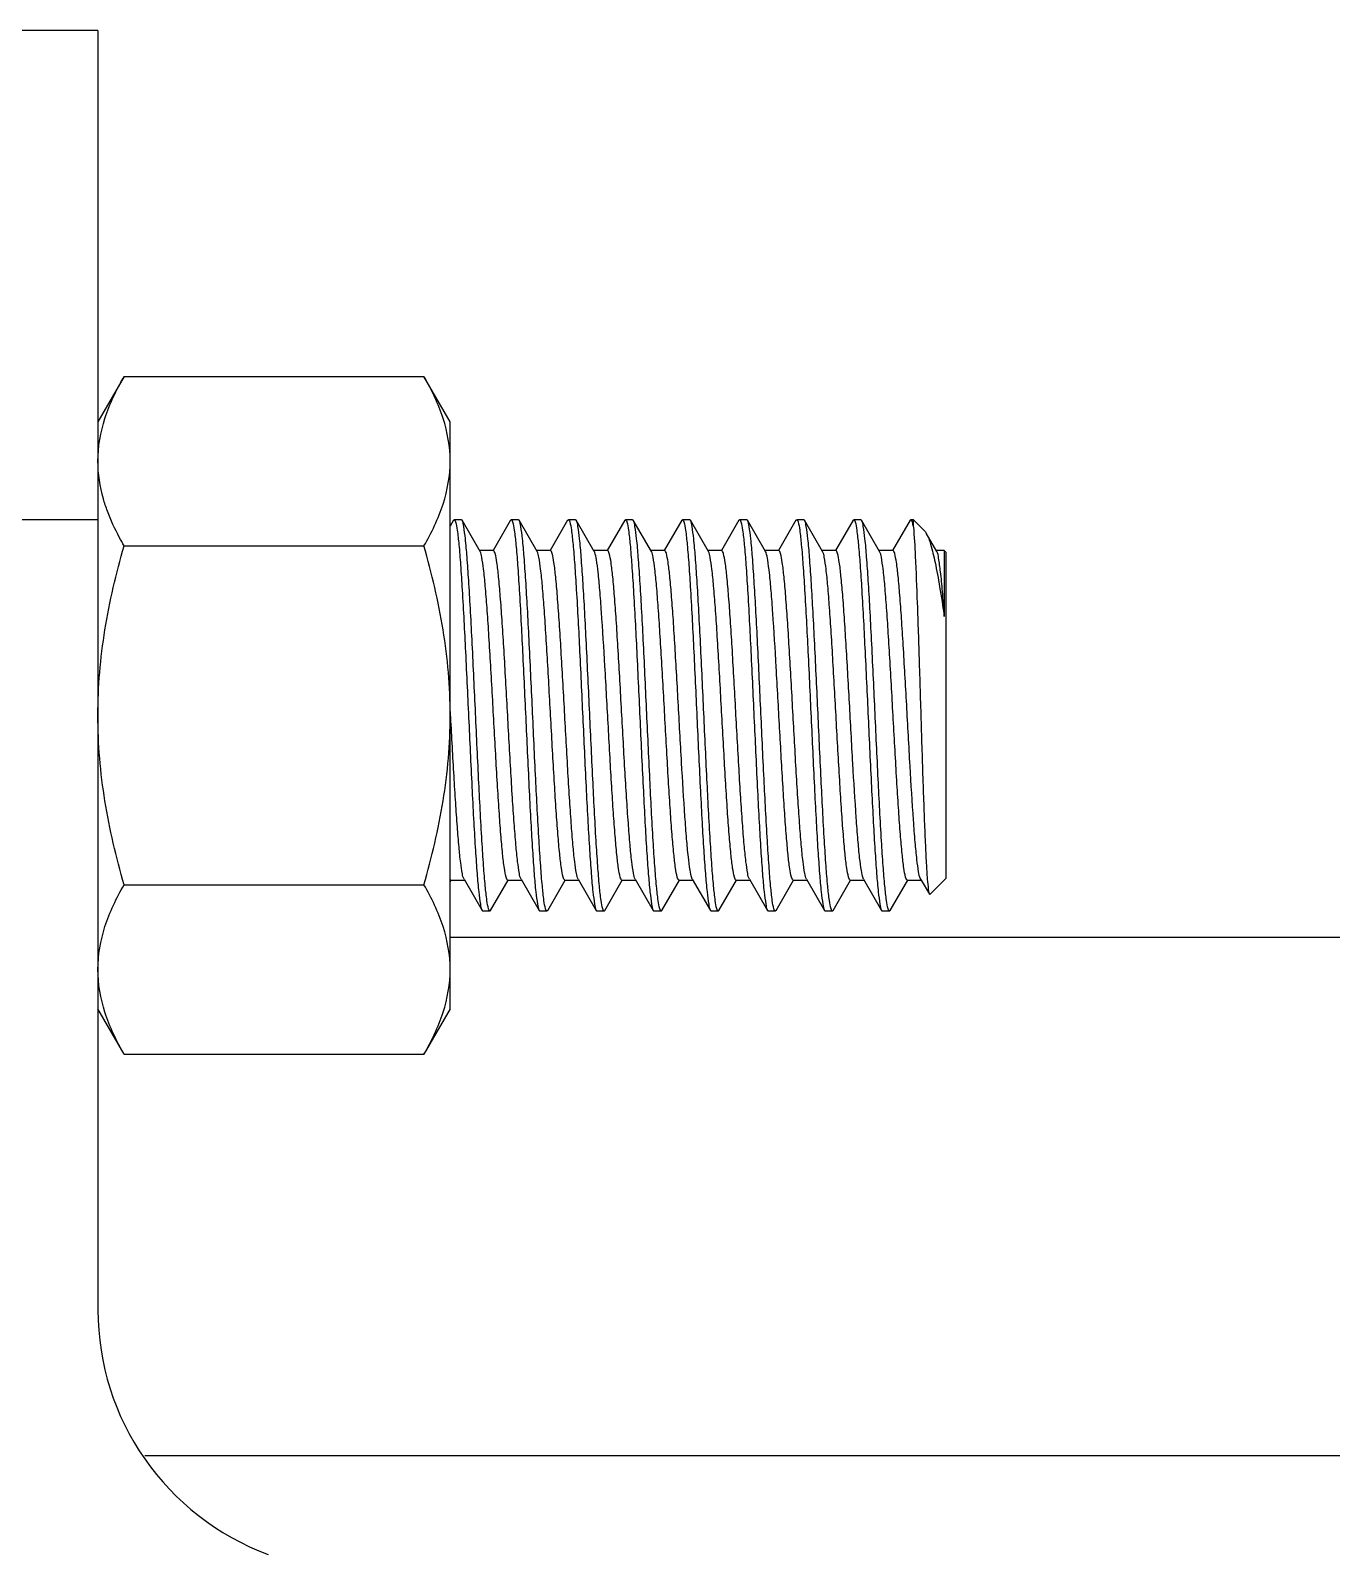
# Model space of a CAD drawing. Extents: x 4995099 to 5303443, y 4627657 to 4889583.
# Drawn here: x 5021690 to 5022269, y 4731800 to 4732478 of the extents above; entities that cross this region are included whole.
import ezdxf

# ---------------------------------------------------------------- set-up
doc = ezdxf.new("R2010")
doc.units = 0
doc.header["$LTSCALE"] = 1000
doc.header["$MEASUREMENT"] = 0
doc.layers.get('0').update_dxf_attribs({"color": 4, "linetype": 'CONTINUOUS'})

msp = doc.modelspace()

# ---------------------------------------------------------------- linework, layer by layer
at = {"linetype": 'Continuous'}
for p, q in [((5021719.96, 4732478.34), (5021632.84, 4732478.34)), ((5021719.96, 4732478.34), (5021719.96, 4731908.73)), ((5021731.62, 4732324.29), (5021719.96, 4732304.07)), ((5021731.62, 4732324.29), (5021865.1, 4732324.29)), ((5021876.77, 4732304.07), (5021865.1, 4732324.29)), ((5021876.77, 4732042.77), (5021876.77, 4732304.07)), ((5021719.96, 4732260.54), (5021632.84, 4732260.54)), ((5021878.25, 4732260.26), (5021876.77, 4732257.7)), ((5021878.25, 4732260.26), (5021878.58, 4732260.54)), ((5021881.76, 4732260.54), (5021878.58, 4732260.54)), ((5021881.76, 4732260.54), (5021878.58, 4732260.54)), ((5021878.58, 4732260.54), (5021878.63, 4732260.54)), ((5021882.08, 4732260.26), (5021881.76, 4732260.54)), ((5021890.1, 4732246.42), (5021882.08, 4732260.26)), ((5021903.66, 4732260.26), (5021895.88, 4732246.83)), ((5021903.66, 4732260.26), (5021903.99, 4732260.54)), ((5021907.17, 4732260.54), (5021903.99, 4732260.54)), ((5021907.17, 4732260.54), (5021903.99, 4732260.54)), ((5021903.99, 4732260.54), (5021904.04, 4732260.54)), ((5021907.49, 4732260.26), (5021907.17, 4732260.54)), ((5021915.51, 4732246.42), (5021907.49, 4732260.26)), ((5021929.07, 4732260.26), (5021921.29, 4732246.83)), ((5021929.07, 4732260.26), (5021929.4, 4732260.54)), ((5021932.58, 4732260.54), (5021929.4, 4732260.54)), ((5021932.58, 4732260.54), (5021929.4, 4732260.54)), ((5021929.4, 4732260.54), (5021929.45, 4732260.54)), ((5021932.9, 4732260.26), (5021932.58, 4732260.54)), ((5021940.92, 4732246.42), (5021932.9, 4732260.26)), ((5021954.48, 4732260.26), (5021946.7, 4732246.83)), ((5021954.48, 4732260.26), (5021954.81, 4732260.54)), ((5021957.99, 4732260.54), (5021954.81, 4732260.54)), ((5021957.99, 4732260.54), (5021954.81, 4732260.54)), ((5021954.81, 4732260.54), (5021954.86, 4732260.54)), ((5021958.31, 4732260.26), (5021957.99, 4732260.54)), ((5021966.33, 4732246.42), (5021958.31, 4732260.26)), ((5021979.89, 4732260.26), (5021972.11, 4732246.83)), ((5021979.89, 4732260.26), (5021980.22, 4732260.54)), ((5021983.4, 4732260.54), (5021980.22, 4732260.54)), ((5021983.4, 4732260.54), (5021980.22, 4732260.54)), ((5021980.22, 4732260.54), (5021980.27, 4732260.54)), ((5021983.72, 4732260.26), (5021983.4, 4732260.54)), ((5021991.74, 4732246.42), (5021983.72, 4732260.26)), ((5022005.3, 4732260.26), (5021997.52, 4732246.83)), ((5022005.3, 4732260.26), (5022005.63, 4732260.54)), ((5022008.81, 4732260.54), (5022005.63, 4732260.54)), ((5022008.81, 4732260.54), (5022005.63, 4732260.54)), ((5022005.63, 4732260.54), (5022005.68, 4732260.54)), ((5022009.13, 4732260.26), (5022008.81, 4732260.54)), ((5022017.15, 4732246.42), (5022009.13, 4732260.26)), ((5022030.71, 4732260.26), (5022022.93, 4732246.83)), ((5022030.71, 4732260.26), (5022031.04, 4732260.54)), ((5022034.22, 4732260.54), (5022031.04, 4732260.54)), ((5022034.22, 4732260.54), (5022031.04, 4732260.54)), ((5022031.04, 4732260.54), (5022031.09, 4732260.54)), ((5022034.54, 4732260.26), (5022034.22, 4732260.54)), ((5022042.56, 4732246.42), (5022034.54, 4732260.26)), ((5022056.12, 4732260.26), (5022048.34, 4732246.83)), ((5022056.12, 4732260.26), (5022056.45, 4732260.54)), ((5022059.63, 4732260.54), (5022056.45, 4732260.54)), ((5022059.63, 4732260.54), (5022056.45, 4732260.54)), ((5022056.45, 4732260.54), (5022056.5, 4732260.54)), ((5022059.95, 4732260.26), (5022059.63, 4732260.54)), ((5022067.97, 4732246.42), (5022059.95, 4732260.26)), ((5022081.53, 4732260.26), (5022073.75, 4732246.83)), ((5022081.86, 4732260.54), (5022081.53, 4732260.26)), ((5022082.96, 4732260.54), (5022081.86, 4732260.54)), ((5022087.88, 4732255.62), (5022082.96, 4732260.54)), ((5022082.96, 4732257.36), (5022082.96, 4732260.54)), ((5021731.62, 4732248.85), (5021865.1, 4732248.85)), ((5022093.38, 4732246.42), (5022088.7, 4732254.5)), ((5021896.03, 4732246.75), (5021889.91, 4732246.75)), ((5021921.44, 4732246.75), (5021915.32, 4732246.75)), ((5021946.85, 4732246.75), (5021940.73, 4732246.75)), ((5021941.12, 4732246), (5021940.92, 4732246.42)), ((5021972.26, 4732246.75), (5021966.14, 4732246.75)), ((5021997.67, 4732246.75), (5021991.55, 4732246.75)), ((5022023.08, 4732246.75), (5022016.96, 4732246.75)), ((5022017.39, 4732245.89), (5022017.15, 4732246.42)), ((5022048.49, 4732246.75), (5022042.37, 4732246.75)), ((5022073.9, 4732246.75), (5022067.78, 4732246.75)), ((5022096.75, 4732246.75), (5022093.19, 4732246.75)), ((5022097.48, 4732246.02), (5022096.75, 4732246.75)), ((5022096.75, 4732246.75), (5022096.75, 4732217.42)), ((5022097.48, 4732246.02), (5022097.48, 4732100.82)), ((5021876.97, 4732173.43), (5021876.77, 4732176.97)), ((5021877.02, 4732172.51), (5021876.97, 4732173.43)), ((5021876.77, 4732099.35), (5021877.16, 4732100.01)), ((5021877.01, 4732100.1), (5021883.13, 4732100.1)), ((5021882.93, 4732100.43), (5021890.96, 4732086.58)), ((5021894.78, 4732086.58), (5021902.57, 4732100.01)), ((5021902.42, 4732100.1), (5021908.54, 4732100.1)), ((5021908.34, 4732100.43), (5021916.37, 4732086.58)), ((5021920.19, 4732086.58), (5021927.98, 4732100.01)), ((5021927.83, 4732100.1), (5021933.95, 4732100.1)), ((5021933.75, 4732100.43), (5021941.78, 4732086.58)), ((5021945.6, 4732086.58), (5021953.39, 4732100.01)), ((5021953.24, 4732100.1), (5021959.36, 4732100.1)), ((5021959.16, 4732100.43), (5021967.19, 4732086.58)), ((5021971.01, 4732086.58), (5021978.8, 4732100.01)), ((5021978.65, 4732100.1), (5021984.77, 4732100.1)), ((5021984.57, 4732100.43), (5021992.6, 4732086.58)), ((5021996.42, 4732086.58), (5022004.21, 4732100.01)), ((5022004.06, 4732100.1), (5022010.18, 4732100.1)), ((5022009.98, 4732100.43), (5022018.01, 4732086.58)), ((5022021.83, 4732086.58), (5022029.62, 4732100.01)), ((5022029.47, 4732100.1), (5022035.59, 4732100.1)), ((5022035.39, 4732100.43), (5022043.42, 4732086.58)), ((5022047.24, 4732086.58), (5022055.03, 4732100.01)), ((5022054.88, 4732100.1), (5022061, 4732100.1)), ((5022060.8, 4732100.43), (5022060.57, 4732100.94)), ((5022060.8, 4732100.43), (5022068.83, 4732086.58)), ((5022072.65, 4732086.58), (5022080.44, 4732100.01)), ((5022080.29, 4732100.1), (5022086.41, 4732100.1)), ((5022086.21, 4732100.43), (5022086.09, 4732100.68)), ((5022086.21, 4732100.43), (5022086.41, 4732100.1)), ((5022086.41, 4732100.1), (5022090.09, 4732093.74)), ((5022097.48, 4732100.82), (5022090.31, 4732093.66)), ((5021731.62, 4732097.99), (5021865.1, 4732097.99)), ((5022090.09, 4732093.74), (5022090.31, 4732093.66)), ((5021890.96, 4732086.58), (5021891.28, 4732086.3)), ((5021894.46, 4732086.3), (5021891.28, 4732086.3)), ((5021894.46, 4732086.3), (5021891.28, 4732086.3)), ((5021894.46, 4732086.3), (5021894.41, 4732086.31)), ((5021894.78, 4732086.58), (5021894.46, 4732086.3)), ((5021916.37, 4732086.58), (5021916.69, 4732086.3)), ((5021919.87, 4732086.3), (5021916.69, 4732086.3)), ((5021919.87, 4732086.3), (5021916.69, 4732086.3)), ((5021919.87, 4732086.3), (5021919.82, 4732086.31)), ((5021920.19, 4732086.58), (5021919.87, 4732086.3)), ((5021941.78, 4732086.58), (5021942.1, 4732086.3)), ((5021945.28, 4732086.3), (5021942.1, 4732086.3)), ((5021945.28, 4732086.3), (5021942.1, 4732086.3)), ((5021945.28, 4732086.3), (5021945.23, 4732086.31)), ((5021945.6, 4732086.58), (5021945.28, 4732086.3)), ((5021967.19, 4732086.58), (5021967.51, 4732086.3)), ((5021970.69, 4732086.3), (5021967.51, 4732086.3)), ((5021970.69, 4732086.3), (5021967.51, 4732086.3)), ((5021970.69, 4732086.3), (5021970.64, 4732086.31)), ((5021971.01, 4732086.58), (5021970.69, 4732086.3)), ((5021992.6, 4732086.58), (5021992.92, 4732086.3)), ((5021996.1, 4732086.3), (5021992.92, 4732086.3)), ((5021996.1, 4732086.3), (5021992.92, 4732086.3)), ((5021996.1, 4732086.3), (5021996.05, 4732086.31)), ((5021996.42, 4732086.58), (5021996.1, 4732086.3)), ((5022018.01, 4732086.58), (5022018.33, 4732086.3)), ((5022021.51, 4732086.3), (5022018.33, 4732086.3)), ((5022021.51, 4732086.3), (5022018.33, 4732086.3)), ((5022021.51, 4732086.3), (5022021.46, 4732086.31)), ((5022021.83, 4732086.58), (5022021.51, 4732086.3)), ((5022043.42, 4732086.58), (5022043.74, 4732086.3)), ((5022046.92, 4732086.3), (5022043.74, 4732086.3)), ((5022046.92, 4732086.3), (5022043.74, 4732086.3)), ((5022046.92, 4732086.3), (5022046.87, 4732086.31)), ((5022047.24, 4732086.58), (5022046.92, 4732086.3)), ((5022068.83, 4732086.58), (5022069.15, 4732086.3)), ((5022072.33, 4732086.3), (5022069.15, 4732086.3)), ((5022072.33, 4732086.3), (5022069.15, 4732086.3)), ((5022072.33, 4732086.3), (5022072.28, 4732086.31)), ((5022072.65, 4732086.58), (5022072.33, 4732086.3)), ((5021876.77, 4732074.69), (5022308.02, 4732074.69)), ((5021731.62, 4732022.56), (5021719.96, 4732042.77)), ((5021876.77, 4732042.77), (5021865.1, 4732022.56)), ((5021731.62, 4732022.56), (5021865.1, 4732022.56)), ((5021740.81, 4731843.82), (5022308.02, 4731843.82))]:
    msp.add_line(p, q, dxfattribs=at)
for radius in [203.28, 116.16]:
    msp.add_arc((5021836.12, 4731908.73), radius, 180, 249.68249, dxfattribs=at)
for points, knots in [([(5021719.96, 4732286.57), (5021719.96, 4732293.01), (5021722.37, 4732306.33), (5021728.21, 4732318.37), (5021731.62, 4732324.29)], [0, 0, 0, 0, 0.485069, 1, 1, 1, 1]), ([(5021876.77, 4732286.57), (5021876.77, 4732293.01), (5021874.36, 4732306.33), (5021868.52, 4732318.37), (5021865.1, 4732324.29)], [0, 0, 0, 0, 0.485069, 1, 1, 1, 1]), ([(5021724.21, 4732264.33), (5021723.53, 4732266.14), (5021721.14, 4732273.32), (5021719.96, 4732280.94), (5021719.96, 4732286.57)], [0, 0, 0, 0, 0.255881, 1, 1, 1, 1]), ([(5021865.1, 4732248.85), (5021868.52, 4732254.78), (5021874.36, 4732266.81), (5021876.77, 4732280.13), (5021876.77, 4732286.57)], [0, 0, 0, 0, 0.514931, 1, 1, 1, 1]), ([(5021731.62, 4732248.85), (5021730.89, 4732250.12), (5021728.11, 4732255.12), (5021725.69, 4732260.33), (5021724.21, 4732264.33)], [0, 0, 0, 0, 0.255395, 1, 1, 1, 1]), ([(5021878.63, 4732260.54), (5021878.68, 4732260.52), (5021878.98, 4732260.29), (5021879.08, 4732259.91), (5021879.17, 4732259.61)], [0, 0, 0, 0, 0.14607, 1, 1, 1, 1]), ([(5021879.17, 4732259.61), (5021879.56, 4732258.41), (5021880.05, 4732254.99), (5021880.77, 4732248.61), (5021881.45, 4732239.72), (5021882.48, 4732223.84), (5021883.67, 4732200.53), (5021885.06, 4732170.68), (5021886.24, 4732145.32), (5021887.23, 4732126.24), (5021887.94, 4732113.95), (5021888.68, 4732103.65), (5021889.32, 4732095.6), (5021890.09, 4732090.23), (5021890.49, 4732087.39), (5021890.96, 4732086.58)], [0, 0, 0, 0, 0.021893, 0.059338, 0.11121, 0.175832, 0.33449, 0.514559, 0.692469, 0.77323, 0.844901, 0.90513, 0.951948, 0.983856, 1, 1, 1, 1]), ([(5021893.87, 4732087.23), (5021893.49, 4732088.44), (5021892.99, 4732091.85), (5021892.27, 4732098.23), (5021891.59, 4732107.11), (5021890.56, 4732122.99), (5021889.37, 4732146.3), (5021887.98, 4732176.16), (5021886.8, 4732201.52), (5021885.81, 4732220.6), (5021885.09, 4732232.89), (5021884.36, 4732243.19), (5021883.72, 4732251.24), (5021882.95, 4732256.61), (5021882.55, 4732259.45), (5021882.08, 4732260.26)], [0, 0, 0, 0, 0.02187, 0.059297, 0.111154, 0.175764, 0.334422, 0.514507, 0.692435, 0.773208, 0.844889, 0.905123, 0.951944, 0.983855, 1, 1, 1, 1]), ([(5021904.04, 4732260.54), (5021904.09, 4732260.52), (5021904.39, 4732260.29), (5021904.48, 4732259.92), (5021904.58, 4732259.62)], [0, 0, 0, 0, 0.146483, 1, 1, 1, 1]), ([(5021904.58, 4732259.62), (5021904.96, 4732258.42), (5021905.46, 4732255.01), (5021906.17, 4732248.63), (5021906.86, 4732239.75), (5021907.89, 4732223.88), (5021909.08, 4732200.57), (5021910.47, 4732170.71), (5021911.65, 4732145.34), (5021912.64, 4732126.25), (5021913.35, 4732113.96), (5021914.08, 4732103.66), (5021914.73, 4732095.61), (5021915.5, 4732090.23), (5021915.9, 4732087.39), (5021916.37, 4732086.58)], [0, 0, 0, 0, 0.021833, 0.05923, 0.111064, 0.175659, 0.33431, 0.514413, 0.692368, 0.773157, 0.844855, 0.905103, 0.951934, 0.983852, 1, 1, 1, 1]), ([(5021919.28, 4732087.23), (5021918.89, 4732088.44), (5021918.39, 4732091.86), (5021917.68, 4732098.24), (5021916.99, 4732107.13), (5021915.96, 4732123.01), (5021914.77, 4732146.31), (5021913.39, 4732176.17), (5021912.21, 4732201.53), (5021911.22, 4732220.61), (5021910.5, 4732232.9), (5021909.77, 4732243.2), (5021909.13, 4732251.24), (5021908.36, 4732256.61), (5021907.96, 4732259.45), (5021907.49, 4732260.26)], [0, 0, 0, 0, 0.02189, 0.059333, 0.111204, 0.175825, 0.334482, 0.514553, 0.692464, 0.773225, 0.844897, 0.905128, 0.951947, 0.983856, 1, 1, 1, 1]), ([(5021929.45, 4732260.54), (5021929.5, 4732260.52), (5021929.79, 4732260.3), (5021929.89, 4732259.93), (5021929.98, 4732259.64)], [0, 0, 0, 0, 0.14739, 1, 1, 1, 1]), ([(5021929.98, 4732259.64), (5021930.37, 4732258.45), (5021930.87, 4732255.05), (5021931.58, 4732248.7), (5021932.27, 4732239.83), (5021933.3, 4732223.96), (5021934.49, 4732200.65), (5021935.87, 4732170.78), (5021937.05, 4732145.4), (5021938.05, 4732126.29), (5021938.76, 4732113.99), (5021939.49, 4732103.67), (5021940.14, 4732095.62), (5021940.91, 4732090.24), (5021941.31, 4732087.39), (5021941.78, 4732086.58)], [0, 0, 0, 0, 0.021699, 0.058987, 0.110742, 0.175283, 0.333897, 0.514056, 0.692114, 0.772961, 0.844719, 0.905022, 0.951896, 0.98384, 1, 1, 1, 1]), ([(5021944.69, 4732087.22), (5021944.31, 4732088.43), (5021943.81, 4732091.84), (5021943.09, 4732098.22), (5021942.41, 4732107.1), (5021941.38, 4732122.97), (5021940.19, 4732146.28), (5021938.8, 4732176.14), (5021937.62, 4732201.51), (5021936.63, 4732220.59), (5021935.92, 4732232.89), (5021935.18, 4732243.19), (5021934.54, 4732251.24), (5021933.77, 4732256.61), (5021933.37, 4732259.45), (5021932.9, 4732260.26)], [0, 0, 0, 0, 0.021836, 0.059237, 0.111077, 0.175677, 0.334321, 0.514424, 0.692372, 0.773156, 0.844853, 0.905103, 0.951936, 0.983852, 1, 1, 1, 1]), ([(5021954.86, 4732260.54), (5021954.91, 4732260.52), (5021955.21, 4732260.29), (5021955.31, 4732259.91), (5021955.4, 4732259.62)], [0, 0, 0, 0, 0.146196, 1, 1, 1, 1]), ([(5021955.4, 4732259.62), (5021955.78, 4732258.41), (5021956.28, 4732254.99), (5021957, 4732248.61), (5021957.68, 4732239.73), (5021958.71, 4732223.85), (5021959.9, 4732200.54), (5021961.29, 4732170.68), (5021962.47, 4732145.33), (5021963.46, 4732126.24), (5021964.17, 4732113.95), (5021964.91, 4732103.65), (5021965.55, 4732095.6), (5021966.32, 4732090.23), (5021966.72, 4732087.39), (5021967.19, 4732086.58)], [0, 0, 0, 0, 0.021874, 0.059306, 0.111169, 0.175785, 0.334437, 0.514518, 0.69244, 0.773206, 0.844885, 0.905122, 0.951944, 0.983855, 1, 1, 1, 1]), ([(5021970.11, 4732087.21), (5021969.72, 4732088.4), (5021969.22, 4732091.81), (5021968.51, 4732098.16), (5021967.82, 4732107.04), (5021966.79, 4732122.91), (5021965.6, 4732146.22), (5021964.21, 4732176.09), (5021963.04, 4732201.46), (5021962.04, 4732220.56), (5021961.33, 4732232.87), (5021960.6, 4732243.18), (5021959.95, 4732251.23), (5021959.18, 4732256.61), (5021958.78, 4732259.45), (5021958.31, 4732260.26)], [0, 0, 0, 0, 0.021728, 0.059039, 0.110811, 0.175364, 0.333989, 0.514137, 0.692171, 0.773007, 0.844751, 0.905041, 0.951904, 0.983842, 1, 1, 1, 1]), ([(5021980.27, 4732260.54), (5021980.32, 4732260.52), (5021980.62, 4732260.29), (5021980.72, 4732259.91), (5021980.81, 4732259.61)], [0, 0, 0, 0, 0.146015, 1, 1, 1, 1]), ([(5021980.81, 4732259.61), (5021981.2, 4732258.4), (5021981.7, 4732254.98), (5021982.41, 4732248.6), (5021983.1, 4732239.72), (5021984.12, 4732223.83), (5021985.32, 4732200.53), (5021986.7, 4732170.67), (5021987.88, 4732145.32), (5021988.87, 4732126.24), (5021989.58, 4732113.95), (5021990.32, 4732103.65), (5021990.96, 4732095.6), (5021991.73, 4732090.23), (5021992.13, 4732087.39), (5021992.6, 4732086.58)], [0, 0, 0, 0, 0.021902, 0.059353, 0.11123, 0.175855, 0.334516, 0.514581, 0.692484, 0.773243, 0.844911, 0.905136, 0.951951, 0.983857, 1, 1, 1, 1]), ([(5021995.51, 4732087.23), (5021995.12, 4732088.44), (5021994.63, 4732091.86), (5021993.91, 4732098.24), (5021993.23, 4732107.12), (5021992.2, 4732123), (5021991, 4732146.31), (5021989.62, 4732176.17), (5021988.44, 4732201.52), (5021987.45, 4732220.61), (5021986.73, 4732232.9), (5021986, 4732243.2), (5021985.36, 4732251.24), (5021984.59, 4732256.61), (5021984.19, 4732259.45), (5021983.72, 4732260.26)], [0, 0, 0, 0, 0.021885, 0.059324, 0.11119, 0.175807, 0.334466, 0.514541, 0.692458, 0.773225, 0.8449, 0.90513, 0.951948, 0.983856, 1, 1, 1, 1]), ([(5022005.68, 4732260.54), (5022005.73, 4732260.52), (5022006.03, 4732260.3), (5022006.12, 4732259.92), (5022006.22, 4732259.63)], [0, 0, 0, 0, 0.146759, 1, 1, 1, 1]), ([(5022006.22, 4732259.63), (5022006.6, 4732258.43), (5022007.1, 4732255.02), (5022007.81, 4732248.65), (5022008.5, 4732239.78), (5022009.53, 4732223.9), (5022010.72, 4732200.59), (5022012.11, 4732170.73), (5022013.29, 4732145.36), (5022014.28, 4732126.26), (5022014.99, 4732113.97), (5022015.72, 4732103.66), (5022016.37, 4732095.61), (5022017.14, 4732090.24), (5022017.54, 4732087.39), (5022018.01, 4732086.58)], [0, 0, 0, 0, 0.021792, 0.059156, 0.110966, 0.175545, 0.334187, 0.514308, 0.692293, 0.7731, 0.844815, 0.905079, 0.951923, 0.983848, 1, 1, 1, 1]), ([(5022020.92, 4732087.23), (5022020.53, 4732088.44), (5022020.04, 4732091.86), (5022019.32, 4732098.23), (5022018.64, 4732107.12), (5022017.61, 4732123), (5022016.41, 4732146.31), (5022015.03, 4732176.16), (5022013.85, 4732201.52), (5022012.86, 4732220.61), (5022012.14, 4732232.89), (5022011.41, 4732243.19), (5022010.77, 4732251.24), (5022010, 4732256.61), (5022009.6, 4732259.45), (5022009.13, 4732260.26)], [0, 0, 0, 0, 0.021878, 0.059312, 0.111177, 0.175794, 0.334448, 0.514526, 0.692445, 0.773211, 0.844888, 0.905123, 0.951945, 0.983855, 1, 1, 1, 1]), ([(5022031.09, 4732260.54), (5022031.14, 4732260.52), (5022031.44, 4732260.3), (5022031.53, 4732259.92), (5022031.63, 4732259.63)], [0, 0, 0, 0, 0.146768, 1, 1, 1, 1]), ([(5022031.63, 4732259.63), (5022032.01, 4732258.43), (5022032.51, 4732255.02), (5022033.22, 4732248.65), (5022033.91, 4732239.78), (5022034.94, 4732223.9), (5022036.13, 4732200.59), (5022037.52, 4732170.73), (5022038.7, 4732145.36), (5022039.69, 4732126.27), (5022040.4, 4732113.97), (5022041.13, 4732103.66), (5022041.78, 4732095.61), (5022042.55, 4732090.24), (5022042.95, 4732087.39), (5022043.42, 4732086.58)], [0, 0, 0, 0, 0.021791, 0.059155, 0.110967, 0.175548, 0.334182, 0.514304, 0.692288, 0.773093, 0.844809, 0.905077, 0.951923, 0.983848, 1, 1, 1, 1]), ([(5022046.34, 4732087.21), (5022045.95, 4732088.41), (5022045.45, 4732091.82), (5022044.74, 4732098.18), (5022044.05, 4732107.06), (5022043.02, 4732122.93), (5022041.83, 4732146.24), (5022040.44, 4732176.11), (5022039.26, 4732201.48), (5022038.27, 4732220.57), (5022037.56, 4732232.87), (5022036.83, 4732243.18), (5022036.18, 4732251.24), (5022035.41, 4732256.61), (5022035.01, 4732259.45), (5022034.54, 4732260.26)], [0, 0, 0, 0, 0.021768, 0.059112, 0.11091, 0.17548, 0.33411, 0.514241, 0.692243, 0.773059, 0.844786, 0.905063, 0.951916, 0.983846, 1, 1, 1, 1]), ([(5022056.5, 4732260.54), (5022056.55, 4732260.52), (5022056.85, 4732260.29), (5022056.95, 4732259.91), (5022057.04, 4732259.61)], [0, 0, 0, 0, 0.146155, 1, 1, 1, 1]), ([(5022057.04, 4732259.61), (5022057.42, 4732258.41), (5022057.92, 4732254.99), (5022058.64, 4732248.61), (5022059.32, 4732239.73), (5022060.35, 4732223.85), (5022061.54, 4732200.54), (5022062.93, 4732170.68), (5022064.11, 4732145.33), (5022065.1, 4732126.24), (5022065.81, 4732113.95), (5022066.55, 4732103.65), (5022067.19, 4732095.6), (5022067.96, 4732090.23), (5022068.36, 4732087.39), (5022068.83, 4732086.58)], [0, 0, 0, 0, 0.02188, 0.059316, 0.111182, 0.1758, 0.334454, 0.51453, 0.692448, 0.773213, 0.844889, 0.905123, 0.951945, 0.983855, 1, 1, 1, 1]), ([(5022071.75, 4732087.21), (5022071.36, 4732088.41), (5022070.86, 4732091.82), (5022070.15, 4732098.18), (5022069.46, 4732107.06), (5022068.43, 4732122.93), (5022067.24, 4732146.24), (5022065.85, 4732176.11), (5022064.67, 4732201.48), (5022063.68, 4732220.58), (5022062.97, 4732232.87), (5022062.24, 4732243.18), (5022061.59, 4732251.24), (5022060.82, 4732256.61), (5022060.42, 4732259.45), (5022059.95, 4732260.26)], [0, 0, 0, 0, 0.021766, 0.059108, 0.110903, 0.175472, 0.334108, 0.51424, 0.692244, 0.773062, 0.844789, 0.905064, 0.951915, 0.983846, 1, 1, 1, 1]), ([(5022082.17, 4732260.29), (5022082.13, 4732260.36), (5022082.05, 4732260.47), (5022081.91, 4732260.54), (5022081.86, 4732260.54)], [0, 0, 0, 0, 0.595459, 1, 1, 1, 1]), ([(5022082.96, 4732257.36), (5022082.9, 4732257.71), (5022082.7, 4732258.69), (5022082.51, 4732259.72), (5022082.17, 4732260.29)], [0, 0, 0, 0, 0.346578, 1, 1, 1, 1]), ([(5022082.96, 4732257.36), (5022083.39, 4732253.02), (5022083.97, 4732241.71), (5022084.79, 4732221.61), (5022085.59, 4732196.25), (5022086.43, 4732168.54), (5022087.15, 4732145.45), (5022087.77, 4732128.3), (5022088.2, 4732117.37), (5022088.67, 4732108.3), (5022089.02, 4732101.28), (5022089.59, 4732096.75), (5022089.73, 4732094.37), (5022090.09, 4732093.74)], [0, 0, 0, 0, 0.079873, 0.207357, 0.368394, 0.544526, 0.714953, 0.791458, 0.858883, 0.915067, 0.958179, 0.986787, 1, 1, 1, 1]), ([(5021719.96, 4732173.42), (5021719.96, 4732186.17), (5021722.18, 4732211.72), (5021728.09, 4732236.6), (5021731.62, 4732248.85)], [0, 0, 0, 0, 0.499896, 1, 1, 1, 1]), ([(5021876.77, 4732173.42), (5021876.77, 4732186.17), (5021874.54, 4732211.72), (5021868.64, 4732236.6), (5021865.1, 4732248.85)], [0, 0, 0, 0, 0.499896, 1, 1, 1, 1]), ([(5022088.7, 4732254.5), (5022089.58, 4732252.98), (5022091.01, 4732248.63), (5022092.9, 4732240.66), (5022094.84, 4732229.91), (5022096.09, 4732221.85), (5022096.75, 4732217.42)], [0, 0, 0, 0, 0.139011, 0.356589, 0.647179, 1, 1, 1, 1]), ([(5021902.42, 4732100.1), (5021902.25, 4732100.1), (5021901.88, 4732100.62), (5021901.38, 4732102.3), (5021900.71, 4732106.19), (5021900.01, 4732112.45), (5021899.27, 4732120.99), (5021898.52, 4732131.4), (5021897.77, 4732143.33), (5021897.02, 4732156.34), (5021896.01, 4732174.49), (5021895.03, 4732192.48), (5021893.99, 4732209.64), (5021893.25, 4732220.87), (5021892.49, 4732230.36), (5021891.8, 4732237.85), (5021891.03, 4732242.93), (5021890.56, 4732245.62), (5021890.1, 4732246.42)], [0, 0, 0, 0, 0.003456, 0.010692, 0.037889, 0.081613, 0.140406, 0.212192, 0.2944, 0.384075, 0.477989, 0.664972, 0.751304, 0.828651, 0.894236, 0.945722, 0.981321, 1, 1, 1, 1]), ([(5021908.34, 4732100.43), (5021907.89, 4732101.22), (5021907.42, 4732103.92), (5021906.65, 4732109), (5021905.96, 4732116.48), (5021905.2, 4732125.98), (5021904.45, 4732137.2), (5021903.42, 4732154.37), (5021902.44, 4732172.36), (5021901.43, 4732190.5), (5021900.68, 4732203.52), (5021899.92, 4732215.45), (5021899.18, 4732225.85), (5021898.43, 4732234.39), (5021897.74, 4732240.66), (5021897.07, 4732244.55), (5021896.57, 4732246.23), (5021896.19, 4732246.75), (5021896.03, 4732246.75)], [0, 0, 0, 0, 0.01868, 0.054278, 0.105764, 0.171348, 0.248694, 0.335027, 0.52201, 0.615925, 0.705601, 0.787809, 0.859593, 0.918386, 0.962109, 0.989306, 0.996546, 1, 1, 1, 1]), ([(5021927.83, 4732100.1), (5021927.66, 4732100.1), (5021927.29, 4732100.62), (5021926.79, 4732102.3), (5021926.12, 4732106.19), (5021925.42, 4732112.45), (5021924.68, 4732120.99), (5021923.93, 4732131.4), (5021923.18, 4732143.33), (5021922.43, 4732156.34), (5021921.42, 4732174.49), (5021920.44, 4732192.48), (5021919.4, 4732209.64), (5021918.66, 4732220.87), (5021917.9, 4732230.36), (5021917.21, 4732237.85), (5021916.44, 4732242.93), (5021915.97, 4732245.62), (5021915.51, 4732246.42)], [0, 0, 0, 0, 0.003456, 0.010693, 0.037891, 0.081614, 0.140408, 0.212192, 0.2944, 0.384075, 0.47799, 0.664974, 0.751306, 0.828653, 0.894237, 0.945723, 0.981321, 1, 1, 1, 1]), ([(5021933.75, 4732100.43), (5021933.3, 4732101.22), (5021932.83, 4732103.92), (5021932.06, 4732109), (5021931.37, 4732116.48), (5021930.61, 4732125.98), (5021929.86, 4732137.2), (5021928.83, 4732154.37), (5021927.85, 4732172.36), (5021926.84, 4732190.5), (5021926.09, 4732203.52), (5021925.33, 4732215.45), (5021924.59, 4732225.85), (5021923.85, 4732234.39), (5021923.15, 4732240.66), (5021922.48, 4732244.55), (5021921.97, 4732246.23), (5021921.6, 4732246.75), (5021921.44, 4732246.75)], [0, 0, 0, 0, 0.018679, 0.054277, 0.105763, 0.171348, 0.248694, 0.335027, 0.52201, 0.615925, 0.7056, 0.787807, 0.859593, 0.918386, 0.96211, 0.989308, 0.996544, 1, 1, 1, 1]), ([(5021953.24, 4732100.1), (5021953.08, 4732100.1), (5021952.71, 4732100.6), (5021952.22, 4732102.23), (5021951.55, 4732106), (5021950.87, 4732112.08), (5021950.14, 4732120.38), (5021949.4, 4732130.51), (5021948.66, 4732142.14), (5021947.92, 4732154.87), (5021946.93, 4732172.72), (5021945.75, 4732194.32), (5021944.52, 4732214.68), (5021943.47, 4732228.61), (5021942.76, 4732236.41), (5021942.03, 4732241.99), (5021941.52, 4732244.97), (5021941.12, 4732246)], [0, 0, 0, 0, 0.003387, 0.010439, 0.0369, 0.079457, 0.136743, 0.2068, 0.287199, 0.375139, 0.467553, 0.652855, 0.817457, 0.884687, 0.938635, 0.97747, 1, 1, 1, 1]), ([(5021959.16, 4732100.43), (5021958.71, 4732101.22), (5021958.24, 4732103.92), (5021957.47, 4732109), (5021956.78, 4732116.48), (5021956.02, 4732125.98), (5021955.27, 4732137.2), (5021954.24, 4732154.37), (5021953.26, 4732172.36), (5021952.25, 4732190.5), (5021951.5, 4732203.52), (5021950.74, 4732215.45), (5021950, 4732225.85), (5021949.26, 4732234.39), (5021948.56, 4732240.66), (5021947.89, 4732244.55), (5021947.39, 4732246.23), (5021947.01, 4732246.75), (5021946.85, 4732246.75)], [0, 0, 0, 0, 0.01868, 0.054279, 0.105765, 0.17135, 0.248697, 0.335029, 0.522011, 0.615926, 0.705601, 0.787809, 0.859595, 0.918388, 0.962111, 0.989308, 0.996545, 1, 1, 1, 1]), ([(5021978.65, 4732100.1), (5021978.48, 4732100.1), (5021978.11, 4732100.62), (5021977.61, 4732102.3), (5021976.94, 4732106.19), (5021976.24, 4732112.45), (5021975.5, 4732120.99), (5021974.75, 4732131.4), (5021974, 4732143.33), (5021973.25, 4732156.34), (5021972.24, 4732174.49), (5021971.26, 4732192.48), (5021970.22, 4732209.64), (5021969.48, 4732220.87), (5021968.72, 4732230.36), (5021968.03, 4732237.85), (5021967.26, 4732242.93), (5021966.79, 4732245.62), (5021966.33, 4732246.42)], [0, 0, 0, 0, 0.003455, 0.010692, 0.037889, 0.081612, 0.140406, 0.212191, 0.294399, 0.384075, 0.477989, 0.664972, 0.751304, 0.82865, 0.894235, 0.945722, 0.981321, 1, 1, 1, 1]), ([(5021984.3, 4732101.07), (5021983.92, 4732102.18), (5021983.4, 4732105.29), (5021982.68, 4732111.06), (5021981.97, 4732118.99), (5021980.92, 4732133), (5021979.71, 4732153.34), (5021978.53, 4732174.86), (5021977.54, 4732192.59), (5021976.81, 4732205.19), (5021976.07, 4732216.71), (5021975.34, 4732226.72), (5021974.61, 4732234.92), (5021973.94, 4732240.92), (5021973.27, 4732244.64), (5021972.78, 4732246.26), (5021972.42, 4732246.75), (5021972.26, 4732246.75)], [0, 0, 0, 0, 0.024104, 0.064245, 0.119183, 0.187069, 0.352029, 0.536643, 0.62845, 0.715691, 0.795361, 0.864724, 0.921406, 0.963495, 0.989662, 0.996639, 1, 1, 1, 1]), ([(5022004.06, 4732100.1), (5022003.89, 4732100.1), (5022003.52, 4732100.62), (5022003.02, 4732102.3), (5022002.35, 4732106.19), (5022001.65, 4732112.45), (5022000.91, 4732120.99), (5022000.16, 4732131.4), (5021999.41, 4732143.33), (5021998.66, 4732156.34), (5021997.65, 4732174.49), (5021996.67, 4732192.48), (5021995.63, 4732209.64), (5021994.89, 4732220.87), (5021994.13, 4732230.36), (5021993.44, 4732237.85), (5021992.67, 4732242.93), (5021992.2, 4732245.62), (5021991.74, 4732246.42)], [0, 0, 0, 0, 0.003456, 0.010693, 0.037891, 0.081614, 0.140408, 0.212193, 0.2944, 0.384075, 0.47799, 0.664974, 0.751306, 0.828653, 0.894237, 0.945723, 0.981321, 1, 1, 1, 1]), ([(5022009.98, 4732100.43), (5022009.53, 4732101.22), (5022009.06, 4732103.92), (5022008.29, 4732109), (5022007.6, 4732116.48), (5022006.84, 4732125.98), (5022006.09, 4732137.2), (5022005.06, 4732154.37), (5022004.08, 4732172.36), (5022003.07, 4732190.5), (5022002.32, 4732203.52), (5022001.56, 4732215.45), (5022000.82, 4732225.85), (5022000.08, 4732234.39), (5021999.38, 4732240.66), (5021998.71, 4732244.55), (5021998.2, 4732246.23), (5021997.83, 4732246.75), (5021997.67, 4732246.75)], [0, 0, 0, 0, 0.018679, 0.054277, 0.105763, 0.171347, 0.248694, 0.335027, 0.52201, 0.615925, 0.7056, 0.787807, 0.859592, 0.918386, 0.962109, 0.989307, 0.996544, 1, 1, 1, 1]), ([(5022029.47, 4732100.1), (5022029.31, 4732100.1), (5022028.95, 4732100.6), (5022028.45, 4732102.22), (5022027.79, 4732105.96), (5022027.11, 4732112), (5022026.38, 4732120.25), (5022025.65, 4732130.31), (5022024.91, 4732141.88), (5022024.17, 4732154.55), (5022023.18, 4732172.33), (5022022, 4732193.89), (5022020.78, 4732214.24), (5022019.73, 4732228.21), (5022019.02, 4732236.09), (5022018.3, 4732241.76), (5022017.78, 4732244.81), (5022017.39, 4732245.89)], [0, 0, 0, 0, 0.003373, 0.010385, 0.036689, 0.078996, 0.13596, 0.205646, 0.285655, 0.373222, 0.465313, 0.650248, 0.815042, 0.882623, 0.937099, 0.976631, 1, 1, 1, 1]), ([(5022035.39, 4732100.43), (5022034.94, 4732101.22), (5022034.47, 4732103.92), (5022033.7, 4732109), (5022033.01, 4732116.48), (5022032.25, 4732125.98), (5022031.5, 4732137.2), (5022030.47, 4732154.37), (5022029.49, 4732172.36), (5022028.48, 4732190.5), (5022027.73, 4732203.52), (5022026.97, 4732215.45), (5022026.23, 4732225.85), (5022025.49, 4732234.39), (5022024.79, 4732240.66), (5022024.12, 4732244.55), (5022023.62, 4732246.23), (5022023.24, 4732246.75), (5022023.08, 4732246.75)], [0, 0, 0, 0, 0.01868, 0.054279, 0.105765, 0.17135, 0.248697, 0.335029, 0.522011, 0.615925, 0.705601, 0.787809, 0.859595, 0.918388, 0.962111, 0.989308, 0.996545, 1, 1, 1, 1]), ([(5022054.88, 4732100.1), (5022054.71, 4732100.1), (5022054.34, 4732100.62), (5022053.84, 4732102.3), (5022053.17, 4732106.19), (5022052.47, 4732112.45), (5022051.73, 4732120.99), (5022050.98, 4732131.4), (5022050.23, 4732143.33), (5022049.48, 4732156.34), (5022048.47, 4732174.49), (5022047.49, 4732192.48), (5022046.45, 4732209.64), (5022045.71, 4732220.87), (5022044.95, 4732230.36), (5022044.26, 4732237.85), (5022043.49, 4732242.93), (5022043.02, 4732245.62), (5022042.56, 4732246.42)], [0, 0, 0, 0, 0.003455, 0.010692, 0.037889, 0.081612, 0.140405, 0.212191, 0.294399, 0.384075, 0.477989, 0.664971, 0.751303, 0.82865, 0.894235, 0.945721, 0.98132, 1, 1, 1, 1]), ([(5022060.57, 4732100.94), (5022060.19, 4732102.01), (5022059.67, 4732105.06), (5022058.94, 4732110.72), (5022058.23, 4732118.58), (5022057.18, 4732132.55), (5022055.96, 4732152.91), (5022054.78, 4732174.47), (5022053.79, 4732192.26), (5022053.05, 4732204.93), (5022052.31, 4732216.51), (5022051.58, 4732226.58), (5022050.85, 4732234.84), (5022050.17, 4732240.88), (5022049.51, 4732244.63), (5022049.01, 4732246.25), (5022048.65, 4732246.75), (5022048.49, 4732246.75)], [0, 0, 0, 0, 0.023269, 0.062718, 0.117132, 0.184671, 0.349442, 0.534421, 0.62655, 0.714161, 0.794217, 0.863947, 0.920949, 0.963286, 0.989608, 0.996625, 1, 1, 1, 1]), ([(5022080.29, 4732100.1), (5022080.12, 4732100.1), (5022079.75, 4732100.62), (5022079.25, 4732102.3), (5022078.58, 4732106.19), (5022077.88, 4732112.45), (5022077.14, 4732120.99), (5022076.39, 4732131.4), (5022075.64, 4732143.33), (5022074.89, 4732156.34), (5022073.88, 4732174.49), (5022072.9, 4732192.48), (5022071.86, 4732209.64), (5022071.12, 4732220.87), (5022070.36, 4732230.36), (5022069.67, 4732237.85), (5022068.9, 4732242.93), (5022068.43, 4732245.62), (5022067.97, 4732246.42)], [0, 0, 0, 0, 0.003455, 0.010693, 0.037891, 0.081614, 0.140407, 0.212192, 0.2944, 0.384075, 0.47799, 0.664974, 0.751306, 0.828653, 0.894237, 0.945723, 0.981321, 1, 1, 1, 1]), ([(5022086.09, 4732100.68), (5022085.67, 4732101.64), (5022085.17, 4732104.52), (5022084.43, 4732109.93), (5022083.72, 4732117.62), (5022082.66, 4732131.49), (5022081.43, 4732151.86), (5022080.25, 4732173.52), (5022079.25, 4732191.47), (5022078.5, 4732204.3), (5022077.76, 4732216.04), (5022077.02, 4732226.26), (5022076.28, 4732234.64), (5022075.6, 4732240.78), (5022074.93, 4732244.59), (5022074.43, 4732246.24), (5022074.06, 4732246.75), (5022073.9, 4732246.75)], [0, 0, 0, 0, 0.021222, 0.058965, 0.112084, 0.178762, 0.343059, 0.528931, 0.621852, 0.710377, 0.791385, 0.862024, 0.919818, 0.962768, 0.989477, 0.996588, 1, 1, 1, 1]), ([(5022096.75, 4732217.42), (5022096.49, 4732221.14), (5022095.99, 4732227.79), (5022095.25, 4732236.5), (5022094.38, 4732242.38), (5022093.91, 4732245.52), (5022093.38, 4732246.42)], [0, 0, 0, 0, 0.382915, 0.68479, 0.89301, 1, 1, 1, 1]), ([(5021731.62, 4732097.99), (5021728.09, 4732110.25), (5021722.18, 4732135.13), (5021719.96, 4732160.67), (5021719.96, 4732173.42)], [0, 0, 0, 0, 0.500104, 1, 1, 1, 1]), ([(5021865.1, 4732097.99), (5021868.64, 4732110.25), (5021874.54, 4732135.13), (5021876.77, 4732160.67), (5021876.77, 4732173.42)], [0, 0, 0, 0, 0.500104, 1, 1, 1, 1]), ([(5021882.93, 4732100.43), (5021882.5, 4732101.18), (5021882.05, 4732103.7), (5021881.31, 4732108.45), (5021880.64, 4732115.43), (5021879.91, 4732124.31), (5021879.2, 4732134.84), (5021878.2, 4732151.09), (5021877.5, 4732163.79), (5021877.02, 4732172.51)], [0, 0, 0, 0, 0.035817, 0.103405, 0.201006, 0.325505, 0.472815, 0.638061, 1, 1, 1, 1]), ([(5021877.01, 4732100.1), (5021876.97, 4732100.1), (5021876.88, 4732100.13), (5021876.81, 4732100.19), (5021876.77, 4732100.23)], [0, 0, 0, 0, 0.445368, 1, 1, 1, 1]), ([(5021719.96, 4732060.28), (5021719.96, 4732066.72), (5021722.37, 4732080.04), (5021728.21, 4732092.07), (5021731.62, 4732097.99)], [0, 0, 0, 0, 0.485069, 1, 1, 1, 1]), ([(5021876.77, 4732060.28), (5021876.77, 4732066.72), (5021874.36, 4732080.04), (5021868.52, 4732092.07), (5021865.1, 4732097.99)], [0, 0, 0, 0, 0.485069, 1, 1, 1, 1]), ([(5021894.41, 4732086.31), (5021894.36, 4732086.32), (5021894.06, 4732086.55), (5021893.96, 4732086.94), (5021893.87, 4732087.23)], [0, 0, 0, 0, 0.146229, 1, 1, 1, 1]), ([(5021919.82, 4732086.31), (5021919.77, 4732086.32), (5021919.47, 4732086.55), (5021919.37, 4732086.94), (5021919.28, 4732087.23)], [0, 0, 0, 0, 0.146092, 1, 1, 1, 1]), ([(5021945.23, 4732086.31), (5021945.18, 4732086.32), (5021944.88, 4732086.55), (5021944.79, 4732086.93), (5021944.69, 4732087.22)], [0, 0, 0, 0, 0.146465, 1, 1, 1, 1]), ([(5021970.64, 4732086.31), (5021970.59, 4732086.32), (5021970.29, 4732086.55), (5021970.2, 4732086.92), (5021970.11, 4732087.21)], [0, 0, 0, 0, 0.147196, 1, 1, 1, 1]), ([(5021996.05, 4732086.31), (5021996, 4732086.32), (5021995.7, 4732086.55), (5021995.6, 4732086.94), (5021995.51, 4732087.23)], [0, 0, 0, 0, 0.146127, 1, 1, 1, 1]), ([(5022021.46, 4732086.31), (5022021.41, 4732086.32), (5022021.11, 4732086.55), (5022021.01, 4732086.94), (5022020.92, 4732087.23)], [0, 0, 0, 0, 0.146169, 1, 1, 1, 1]), ([(5022046.87, 4732086.31), (5022046.82, 4732086.32), (5022046.52, 4732086.55), (5022046.43, 4732086.92), (5022046.34, 4732087.21)], [0, 0, 0, 0, 0.146926, 1, 1, 1, 1]), ([(5022072.28, 4732086.31), (5022072.23, 4732086.32), (5022071.93, 4732086.55), (5022071.84, 4732086.92), (5022071.75, 4732087.21)], [0, 0, 0, 0, 0.146938, 1, 1, 1, 1]), ([(5021731.62, 4732022.56), (5021728.21, 4732028.48), (5021722.37, 4732040.51), (5021719.96, 4732053.84), (5021719.96, 4732060.28)], [0, 0, 0, 0, 0.514931, 1, 1, 1, 1]), ([(5021865.1, 4732022.56), (5021868.52, 4732028.48), (5021874.36, 4732040.51), (5021876.77, 4732053.84), (5021876.77, 4732060.28)], [0, 0, 0, 0, 0.514931, 1, 1, 1, 1])]:
    msp.add_open_spline(points, degree=3, knots=knots, dxfattribs=at)
for points in [[(5022087.88, 4732255.62), (5022088.2, 4732255.29), (5022088.47, 4732254.9), (5022088.7, 4732254.5)], [(5021984.57, 4732100.43), (5021984.46, 4732100.63), (5021984.38, 4732100.85), (5021984.3, 4732101.07)]]:
    msp.add_open_spline(points, degree=3, dxfattribs=at)

doc.saveas('drawing.dxf')
